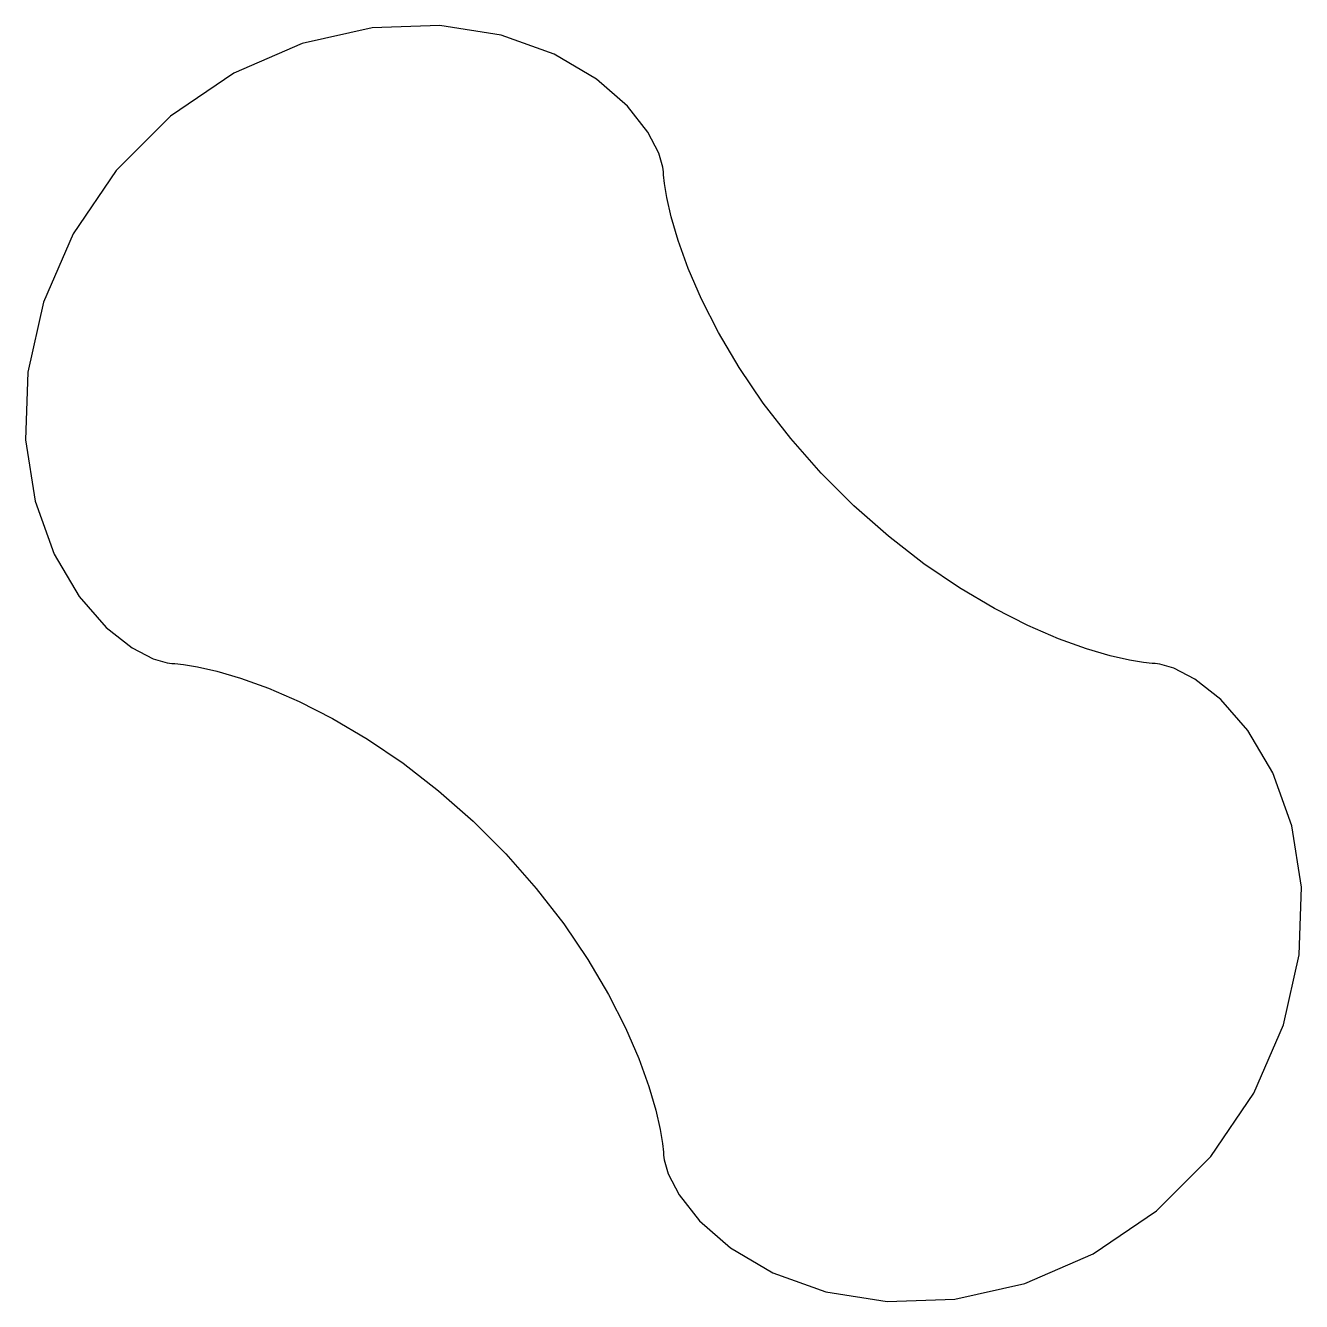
# Model space of a CAD drawing. Extents: x -5.2 to 5.2, y -5.2 to 5.2.
import ezdxf

# ---------------------------------------------------------------- set-up
doc = ezdxf.new("R2010")
doc.units = 0
doc.layers.add('STATOR', color=5, linetype='continuous')

msp = doc.modelspace()

# ---------------------------------------------------------------- linework, layer by layer
at = {"layer": 'STATOR'}
for p, q in [((-1.821, 5.191), (-2.37, 5.173)), ((-1.32, 5.112), (-1.821, 5.191)), ((-2.37, 5.173), (-2.939, 5.045)), ((-0.89, 4.958), (-1.32, 5.112)), ((-2.939, 5.045), (-3.496, 4.804)), ((-0.545, 4.755), (-0.89, 4.958)), ((-3.496, 4.804), (-4.011, 4.454)), ((-0.292, 4.534), (-0.545, 4.755)), ((-0.128, 4.324), (-0.292, 4.534)), ((-4.011, 4.454), (-4.454, 4.011)), ((-0.039, 4.152), (-0.128, 4.324)), ((-0.005, 4.039), (-0.039, 4.152)), ((-4.454, 4.011), (-4.804, 3.496)), ((0, 4), (-0.005, 4.039)), ((0.001, 3.976), (0, 4)), ((0.008, 3.906), (0.001, 3.976)), ((0.026, 3.791), (0.008, 3.906)), ((0.062, 3.635), (0.026, 3.791)), ((0.118, 3.441), (0.062, 3.635)), ((-4.804, 3.496), (-5.045, 2.939)), ((0.2, 3.215), (0.118, 3.441)), ((0.309, 2.963), (0.2, 3.215)), ((-5.045, 2.939), (-5.173, 2.37)), ((0.447, 2.692), (0.309, 2.963)), ((0.615, 2.408), (0.447, 2.692)), ((0.812, 2.118), (0.615, 2.408)), ((-5.173, 2.37), (-5.191, 1.821)), ((1.036, 1.83), (0.812, 2.118)), ((-5.191, 1.821), (-5.112, 1.32)), ((1.283, 1.549), (1.036, 1.83)), ((1.549, 1.283), (1.283, 1.549)), ((-5.112, 1.32), (-4.958, 0.89)), ((1.83, 1.036), (1.549, 1.283)), ((2.118, 0.812), (1.83, 1.036)), ((-4.958, 0.89), (-4.755, 0.545)), ((2.408, 0.615), (2.118, 0.812)), ((-4.755, 0.545), (-4.534, 0.292)), ((2.692, 0.447), (2.408, 0.615)), ((2.963, 0.309), (2.692, 0.447)), ((-4.534, 0.292), (-4.324, 0.128)), ((3.215, 0.2), (2.963, 0.309)), ((-4.324, 0.128), (-4.152, 0.039)), ((3.441, 0.118), (3.215, 0.2)), ((3.635, 0.062), (3.441, 0.118)), ((-4.152, 0.039), (-4.039, 0.005)), ((-4.039, 0.005), (-4, 0)), ((-4, 0), (-3.976, -0.001)), ((3.791, 0.026), (3.635, 0.062)), ((3.906, 0.008), (3.791, 0.026)), ((3.976, 0.001), (3.906, 0.008)), ((4, 0), (3.976, 0.001)), ((4.039, -0.005), (4, 0)), ((-3.976, -0.001), (-3.906, -0.008)), ((-3.906, -0.008), (-3.791, -0.026)), ((-3.791, -0.026), (-3.635, -0.062)), ((-3.635, -0.062), (-3.441, -0.118)), ((4.152, -0.039), (4.039, -0.005)), ((4.324, -0.128), (4.152, -0.039)), ((-3.441, -0.118), (-3.215, -0.2)), ((-3.215, -0.2), (-2.963, -0.309)), ((4.534, -0.292), (4.324, -0.128)), ((-2.963, -0.309), (-2.692, -0.447)), ((4.755, -0.545), (4.534, -0.292)), ((-2.692, -0.447), (-2.408, -0.615)), ((-2.408, -0.615), (-2.118, -0.812)), ((4.958, -0.89), (4.755, -0.545)), ((-2.118, -0.812), (-1.83, -1.036)), ((5.112, -1.32), (4.958, -0.89)), ((-1.83, -1.036), (-1.549, -1.283)), ((-1.549, -1.283), (-1.283, -1.549)), ((5.191, -1.821), (5.112, -1.32)), ((-1.283, -1.549), (-1.036, -1.83)), ((-1.036, -1.83), (-0.812, -2.118)), ((5.173, -2.37), (5.191, -1.821)), ((-0.812, -2.118), (-0.615, -2.408)), ((5.045, -2.939), (5.173, -2.37)), ((-0.615, -2.408), (-0.447, -2.692)), ((-0.447, -2.692), (-0.309, -2.963)), ((-0.309, -2.963), (-0.2, -3.215)), ((4.804, -3.496), (5.045, -2.939)), ((-0.2, -3.215), (-0.118, -3.441)), ((-0.118, -3.441), (-0.062, -3.635)), ((4.454, -4.011), (4.804, -3.496)), ((-0.062, -3.635), (-0.026, -3.791)), ((-0.026, -3.791), (-0.008, -3.906)), ((-0.008, -3.906), (-0.001, -3.976)), ((-0.001, -3.976), (0, -4)), ((0, -4), (0.005, -4.039)), ((0.005, -4.039), (0.039, -4.152)), ((4.011, -4.454), (4.454, -4.011)), ((0.039, -4.152), (0.128, -4.324)), ((0.128, -4.324), (0.292, -4.534)), ((3.496, -4.804), (4.011, -4.454)), ((0.292, -4.534), (0.545, -4.755)), ((0.545, -4.755), (0.89, -4.958)), ((2.939, -5.045), (3.496, -4.804)), ((0.89, -4.958), (1.32, -5.112)), ((2.37, -5.173), (2.939, -5.045)), ((1.32, -5.112), (1.821, -5.191)), ((1.821, -5.191), (2.37, -5.173))]:
    msp.add_line(p, q, dxfattribs=at)

doc.saveas('drawing.dxf')
